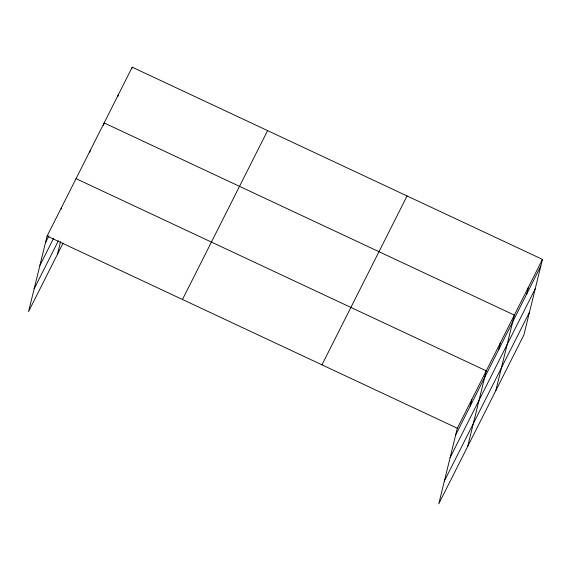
<?xml version="1.0" encoding="UTF-8"?>
<svg xmlns="http://www.w3.org/2000/svg" width="571" height="571" viewBox="0 0 571 571"><rect width="100%" height="100%" fill="white"/><g stroke="black" fill="none" stroke-linecap="round" stroke-linejoin="round"><path stroke-width="0.86" d="M542.45 259.384L457.328 428.257L438.778 503.808L523.893 334.927L542.45 259.384L132.222 67.192L47.108 236.073L28.55 311.616L63.11 243.053M61.168 209.022L61.575 207.359M57.493 254.195L60.59 241.569M89.683 152.45L90.09 150.787M103.522 125.413L104.136 122.922L514.364 315.113L495.806 390.657M117.769 96.72L118.183 95.057M131.815 68.855L132.222 67.192M470.169 406.195L471.803 399.55M467.713 446.386L486.271 370.843L76.043 178.652M498.683 349.623L500.317 342.978M526.776 293.894L528.403 287.249M45.473 242.718L48.992 235.73M39.891 265.451L53.574 238.293M34.132 288.876L58.385 240.769M182.477 299.497L267.599 130.616M321.958 364.84L407.073 195.96M455.701 434.902L540.816 266.029M450.112 457.642L535.234 288.769M444.359 481.067L529.481 312.194M47.108 236.073L457.328 428.257"/></g></svg>
